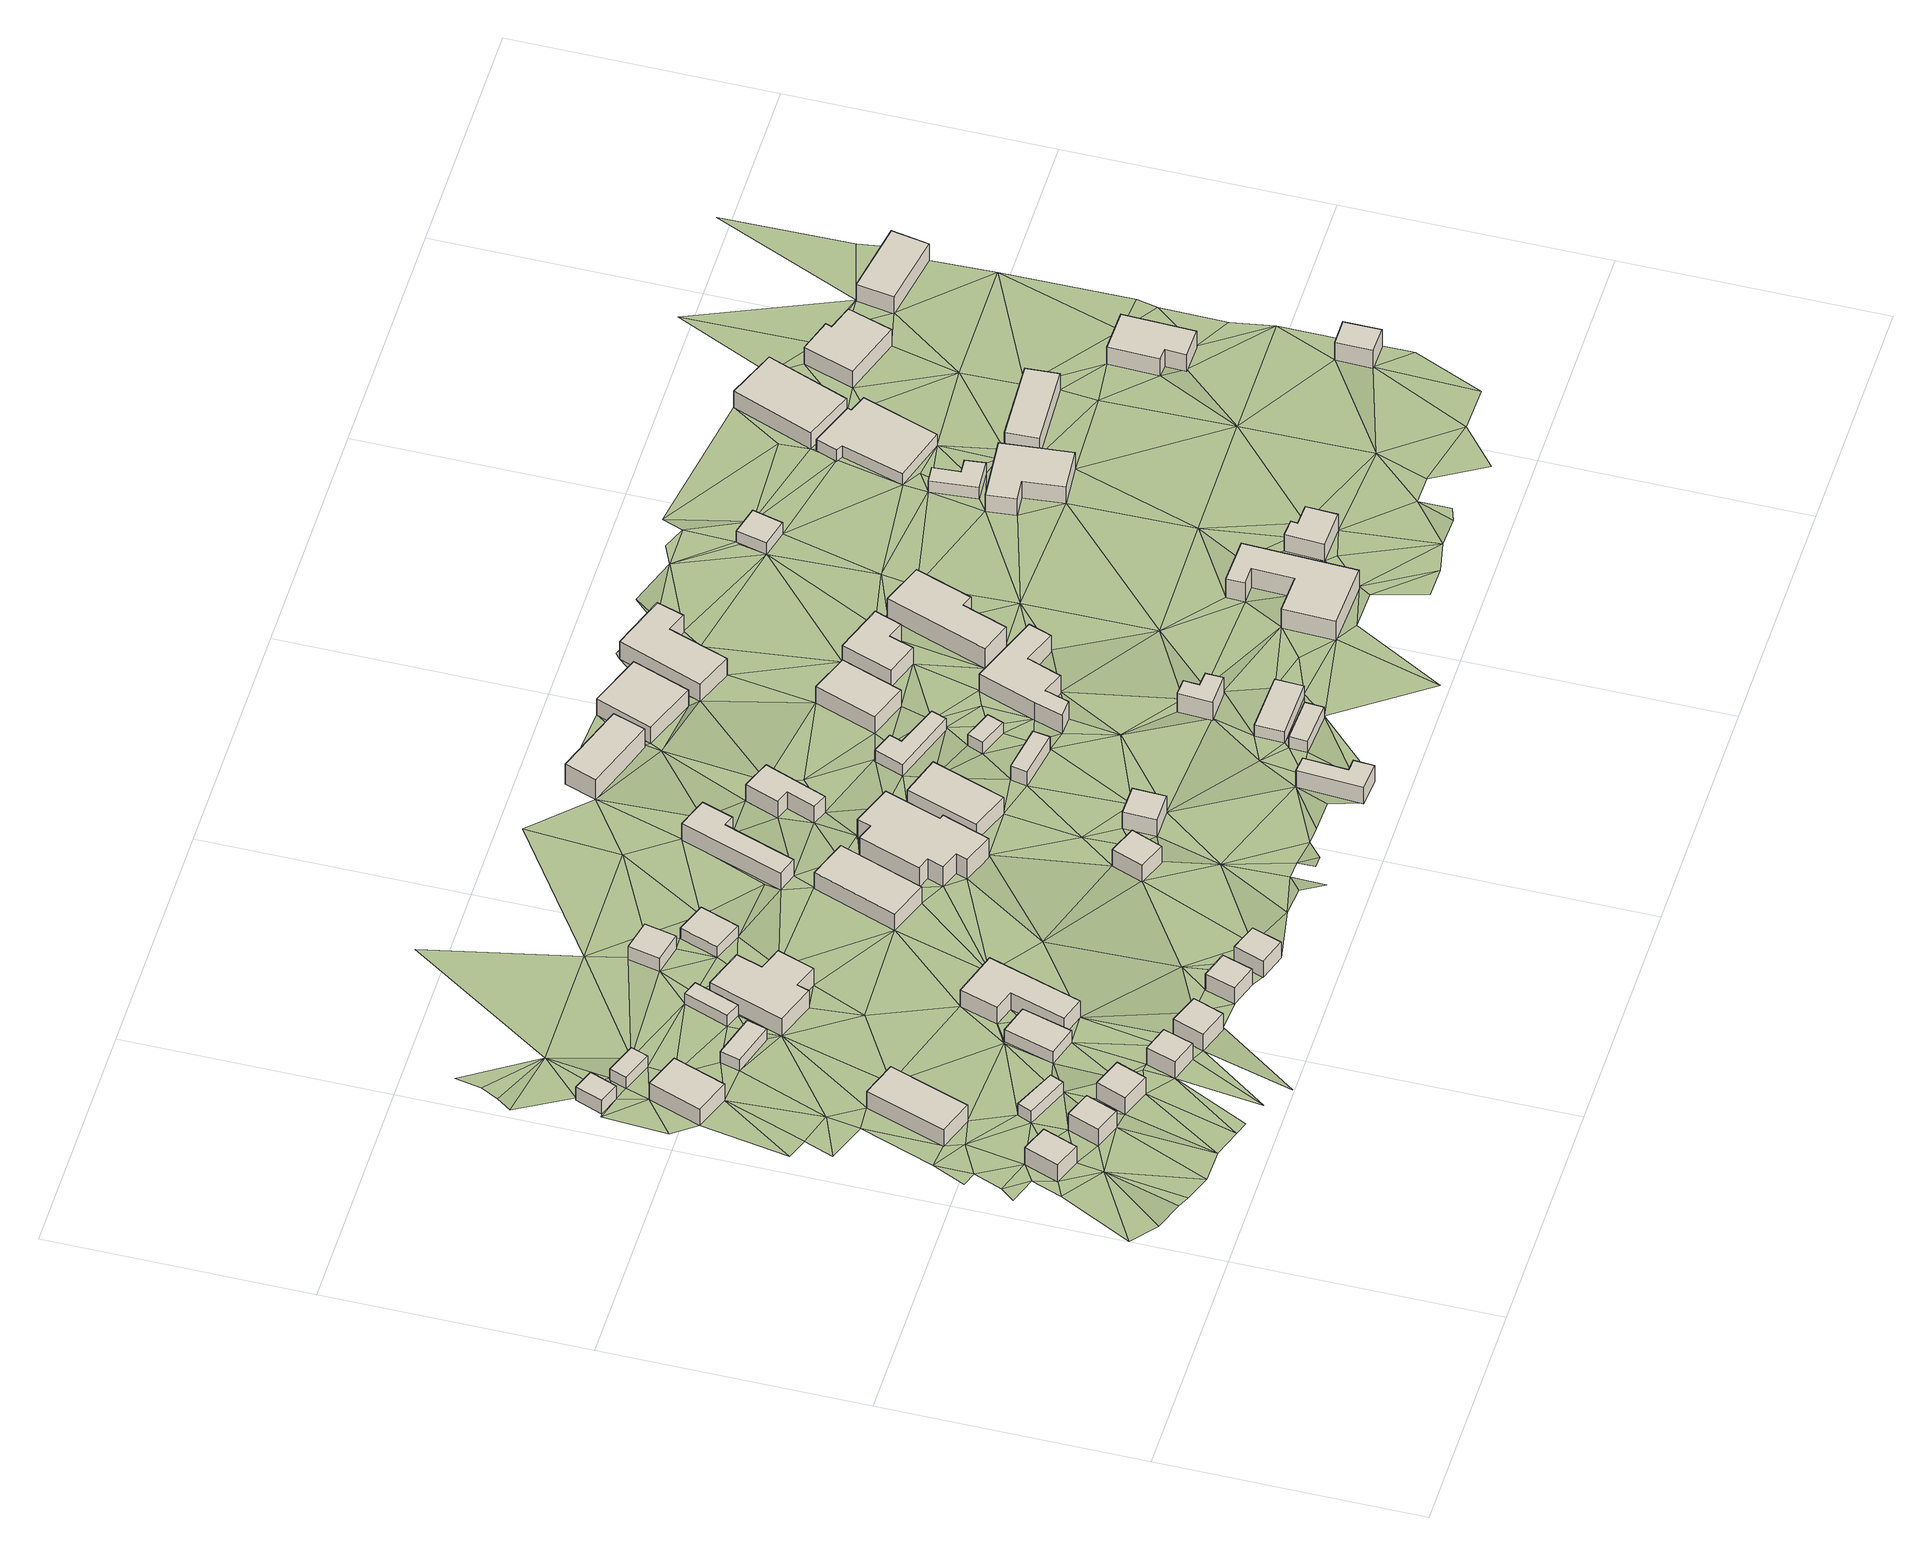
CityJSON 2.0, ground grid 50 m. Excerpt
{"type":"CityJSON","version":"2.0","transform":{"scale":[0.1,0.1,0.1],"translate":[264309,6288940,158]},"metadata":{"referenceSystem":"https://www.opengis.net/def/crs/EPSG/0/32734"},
"CityObjects":{
"building1":{"type":"Building","attributes":{"address":"86 Manna Lane Mamre 7347 Cape Town","building":"house","building:levels":"1","building_height":4.1,"roof_height":163.04,"ground_height":158.94,"plus_code":"4FRWFFP7+V37"},"geometry":[{"type":"Solid","lod":"1","boundaries":[[[[0,1,2,3]],[[1,4,5,2]],[[4,6,7,5]],[[6,0,3,7]],[[3,2,5,7]],[[6,4,1,0]]]]}]},
"building2":{"type":"Building","attributes":{"address":"84 Manna Lane Mamre 7347 Cape Town","building":"house","building:levels":"1","building_height":4.1,"roof_height":163.04,"ground_height":158.94,"plus_code":"4FRWFFP7+V42"},"geometry":[{"type":"Solid","lod":"1","boundaries":[[[[8,9,10,11]],[[9,12,13,10]],[[12,14,15,13]],[[14,8,11,15]],[[11,10,13,15]],[[14,12,9,8]]]]}]},
"building3":{"type":"Building","attributes":{"address":"17 Honey Street Mamre 7347 Cape Town","building":"house","building:levels":"1","building_height":4.1,"roof_height":162.85,"ground_height":158.75,"plus_code":"4FRWFFP7+X35"},"geometry":[{"type":"Solid","lod":"1","boundaries":[[[[16,17,18,19]],[[17,20,21,18]],[[20,22,23,21]],[[22,16,19,23]],[[19,18,21,23]],[[22,20,17,16]]]]}]},
"building4":{"type":"Building","attributes":{"address":"Manna Lane Mamre 7347 Cape Town","building":"cabin","building:levels":"1","building_height":2.8,"roof_height":161.65,"ground_height":158.85,"plus_code":"4FRWFFP7+V4M"},"geometry":[{"type":"Solid","lod":"1","boundaries":[[[[24,25,26,27]],[[25,28,29,26]],[[28,30,31,29]],[[30,24,27,31]],[[27,26,29,31]],[[30,28,25,24]]]]}]},
"building5":{"type":"Building","attributes":{"address":"82 Manna Lane Mamre 7347 Cape Town","building":"house","building:levels":"1","building_height":4.1,"roof_height":163.31,"ground_height":159.21,"plus_code":"4FRWFFP7+R4Q"},"geometry":[{"type":"Solid","lod":"1","boundaries":[[[[32,33,34,35]],[[33,36,37,34]],[[36,38,39,37]],[[38,32,35,39]],[[35,34,37,39]],[[38,36,33,32]]]]}]},
"building6":{"type":"Building","attributes":{"building":"house","building:levels":"1","building_height":4.1,"roof_height":162.96,"ground_height":158.86,"plus_code":"4FRWFFQ7+433"},"geometry":[{"type":"Solid","lod":"1","boundaries":[[[[40,41,42,43]],[[41,44,45,42]],[[44,46,47,45]],[[46,40,43,47]],[[43,42,45,47]],[[46,44,41,40]]]]}]},
"building7":{"type":"Building","attributes":{"building":"cabin","building:levels":"1","building_height":2.8,"roof_height":162.17,"ground_height":159.37,"plus_code":"4FRWFFQ7+525"},"geometry":[{"type":"Solid","lod":"1","boundaries":[[[[48,49,50,51]],[[49,52,53,50]],[[52,54,55,53]],[[54,48,51,55]],[[51,50,53,55]],[[54,52,49,48]]]]}]},
"building8":{"type":"Building","attributes":{"building":"cabin","building:levels":"1","building_height":2.8,"roof_height":161.66,"ground_height":158.86,"plus_code":"4FRWFFQ7+43W"},"geometry":[{"type":"Solid","lod":"1","boundaries":[[[[56,57,58,59]],[[57,60,61,58]],[[60,62,63,61]],[[62,56,59,63]],[[59,58,61,63]],[[62,60,57,56]]]]}]},
"building9":{"type":"Building","attributes":{"address":"80 Manna Lane Mamre 7347 Cape Town","building":"house","building:levels":"1","building_height":4.1,"roof_height":163.31,"ground_height":159.21,"plus_code":"4FRWFFP7+R59"},"geometry":[{"type":"Solid","lod":"1","boundaries":[[[[64,65,66,67]],[[65,68,69,66]],[[68,70,71,69]],[[70,64,67,71]],[[67,66,69,71]],[[70,68,65,64]]]]}]},
"building10":{"type":"Building","attributes":{"address":"18 Honey Street Mamre 7347 Cape Town","building":"cabin","building:levels":"1","building_height":2.8,"roof_height":161.66,"ground_height":158.86,"plus_code":"4FRWFFQ7+34F"},"geometry":[{"type":"Solid","lod":"1","boundaries":[[[[72,73,74,75]],[[73,76,77,74]],[[76,78,79,77]],[[78,72,75,79]],[[75,74,77,79]],[[78,76,73,72]]]]}]},
"building11":{"type":"Building","attributes":{"address":"13 Honey Street Mamre 7347 Cape Town","building":"cabin","building:levels":"1","building_height":2.8,"roof_height":161.65,"ground_height":158.85,"plus_code":"4FRWFFP7+W54"},"geometry":[{"type":"Solid","lod":"1","boundaries":[[[[80,81,82,83]],[[81,84,85,82]],[[84,86,87,85]],[[86,80,83,87]],[[83,82,85,87]],[[86,84,81,80]]]]}]},
"building12":{"type":"Building","attributes":{"address":"78 Manna Lane Mamre 7347 Cape Town","building":"house","building:levels":"1","building_height":4.1,"roof_height":163.31,"ground_height":159.21,"plus_code":"4FRWFFP7+R63"},"geometry":[{"type":"Solid","lod":"1","boundaries":[[[[88,89,90,91]],[[89,92,93,90]],[[92,94,95,93]],[[94,88,91,95]],[[91,90,93,95]],[[94,92,89,88]]]]}]},
"building13":{"type":"Building","attributes":{"building":"cabin","building:levels":"1","building_height":2.8,"roof_height":161.85,"ground_height":159.05,"plus_code":"4FRWFFQ7+452"},"geometry":[{"type":"Solid","lod":"1","boundaries":[[[[96,97,98,99]],[[97,100,101,98]],[[100,102,103,101]],[[102,96,99,103]],[[99,98,101,103]],[[102,100,97,96]]]]}]},
"building14":{"type":"Building","attributes":{"address":"13 Honey Street Mamre 7347 Cape Town","building":"house","building:levels":"1","building_height":4.1,"roof_height":162.95,"ground_height":158.85,"plus_code":"4FRWFFP7+W63"},"geometry":[{"type":"Solid","lod":"1","boundaries":[[[[104,105,106,107]],[[105,108,109,106]],[[108,110,111,109]],[[110,112,113,111]],[[112,114,115,113]],[[114,104,107,115]],[[107,106,109,111,113,115]],[[114,112,110,108,105,104]]]]}]},
"building15":{"type":"Building","attributes":{"address":"14 Honey Street Mamre 7347 Cape Town","building":"house","building:levels":"1","building_height":4.1,"roof_height":163.15,"ground_height":159.05,"plus_code":"4FRWFFQ7+35G"},"geometry":[{"type":"Solid","lod":"1","boundaries":[[[[116,117,118,119]],[[117,120,121,118]],[[120,122,123,121]],[[122,124,125,123]],[[124,126,127,125]],[[126,128,129,127]],[[128,130,131,129]],[[130,116,119,131]],[[119,118,121,123,125,127,129,131]],[[130,128,126,124,122,120,117,116]]]]}]},
"building16":{"type":"Building","attributes":{"address":"76 Manna Lane Mamre 7347 Cape Town","building":"house","building:levels":"1","building_height":4.1,"roof_height":163.85,"ground_height":159.75,"plus_code":"4FRWFFP7+Q7V"},"geometry":[{"type":"Solid","lod":"1","boundaries":[[[[132,133,134,135]],[[133,136,137,134]],[[136,138,139,137]],[[138,132,135,139]],[[135,134,137,139]],[[138,136,133,132]]]]}]},
"building17":{"type":"Building","attributes":{"address":"74 Manna Lane Mamre 7347 Cape Town","building":"house","building:levels":"1","building_height":4.1,"roof_height":163.85,"ground_height":159.75,"plus_code":"4FRWFFP7+Q8J"},"geometry":[{"type":"Solid","lod":"1","boundaries":[[[[140,141,142,143]],[[141,144,145,142]],[[144,146,147,145]],[[146,140,143,147]],[[143,142,145,147]],[[146,144,141,140]]]]}]},
"building18":{"type":"Building","attributes":{"building":"cabin","building:levels":"1","building_height":2.8,"roof_height":162.43,"ground_height":159.63,"plus_code":"4FRWFFQ7+562"},"geometry":[{"type":"Solid","lod":"1","boundaries":[[[[148,149,150,151]],[[149,152,153,150]],[[152,154,155,153]],[[154,148,151,155]],[[151,150,153,155]],[[154,152,149,148]]]]}]},
"building19":{"type":"Building","attributes":{"building":"cabin","building:levels":"1","building_height":2.8,"roof_height":161.85,"ground_height":159.05,"plus_code":"4FRWFFQ7+46G"},"geometry":[{"type":"Solid","lod":"1","boundaries":[[[[156,157,158,159]],[[157,160,161,158]],[[160,162,163,161]],[[162,156,159,163]],[[159,158,161,163]],[[162,160,157,156]]]]}]},
"building20":{"type":"Building","attributes":{"building":"house","building:levels":"1","building_height":4.1,"roof_height":163.53,"ground_height":159.43,"plus_code":"4FRWFFQ7+28J"},"geometry":[{"type":"Solid","lod":"1","boundaries":[[[[164,165,166,167]],[[165,168,169,166]],[[168,170,171,169]],[[170,164,167,171]],[[167,166,169,171]],[[170,168,165,164]]]]}]},
"building21":{"type":"Building","attributes":{"address":"7 Honey Street Mamre 7347 Cape Town","building":"house","building:levels":"1","building_height":4.1,"roof_height":164.17,"ground_height":160.07,"plus_code":"4FRWFFP7+V9G"},"geometry":[{"type":"Solid","lod":"1","boundaries":[[[[172,173,174,175]],[[173,176,177,174]],[[176,178,179,177]],[[178,172,175,179]],[[175,174,177,179]],[[178,176,173,172]]]]}]},
"building22":{"type":"Building","attributes":{"address":"8 Honey Street Mamre 7347 Cape Town","building":"house","building:levels":"1","building_height":4.1,"roof_height":164.28,"ground_height":160.18,"plus_code":"4FRWFFQ7+29C"},"geometry":[{"type":"Solid","lod":"1","boundaries":[[[[180,181,182,183]],[[181,184,185,182]],[[184,186,187,185]],[[186,188,189,187]],[[188,190,191,189]],[[190,192,193,191]],[[192,194,195,193]],[[194,196,197,195]],[[196,198,199,197]],[[198,200,201,199]],[[200,202,203,201]],[[202,180,183,203]],[[183,182,185,187,189,191,193,195,197,199,201,203]],[[202,200,198,196,194,192,190,188,186,184,181,180]]]]}]},
"building23":{"type":"Building","attributes":{"building":"house","building:levels":"1","building_height":4.1,"roof_height":163.75,"ground_height":159.65,"plus_code":"4FRWFFQ7+482"},"geometry":[{"type":"Solid","lod":"1","boundaries":[[[[204,205,206,207]],[[205,208,209,206]],[[208,210,211,209]],[[210,212,213,211]],[[212,214,215,213]],[[214,204,207,215]],[[207,206,209,211,213,215]],[[214,212,210,208,205,204]]]]}]},
"building24":{"type":"Building","attributes":{"address":"5 Honey Street Mamre 7347 Cape Town","building":"house","building:levels":"1","building_height":4.1,"roof_height":164.17,"ground_height":160.07,"plus_code":"4FRWFFP7+VCM"},"geometry":[{"type":"Solid","lod":"1","boundaries":[[[[216,217,218,219]],[[217,220,221,218]],[[220,222,223,221]],[[222,216,219,223]],[[219,218,221,223]],[[222,220,217,216]]]]}]},
"building25":{"type":"Building","attributes":{"address":"Mamre 7347 Cape Town","building":"house","building:levels":"1","building_height":4.1,"roof_height":164.28,"ground_height":160.18,"plus_code":"4FRWFFQ7+295"},"geometry":[{"type":"Solid","lod":"1","boundaries":[[[[224,225,226,227]],[[225,228,229,226]],[[228,230,231,229]],[[230,224,227,231]],[[227,226,229,231]],[[230,228,225,224]]]]}]},
"building26":{"type":"Building","attributes":{"address":"38 Druiwe Lane Mamre 7347 Cape Town","building":"house","building:levels":"1","building_height":4.1,"roof_height":164.69,"ground_height":160.59,"plus_code":"4FRWFFQ7+493"},"geometry":[{"type":"Solid","lod":"1","boundaries":[[[[232,233,234,235]],[[233,236,237,234]],[[236,238,239,237]],[[238,240,241,239]],[[240,242,243,241]],[[242,232,235,243]],[[235,234,237,239,241,243]],[[242,240,238,236,233,232]]]]}]},
"building27":{"type":"Building","attributes":{"address":"66 Manna Lane Mamre 7347 Cape Town","building":"house","building:levels":"1","building_height":4.1,"roof_height":165.09,"ground_height":160.99,"plus_code":"4FRWFFP7+QFP"},"geometry":[{"type":"Solid","lod":"1","boundaries":[[[[244,245,246,247]],[[245,248,249,246]],[[248,250,251,249]],[[250,252,253,251]],[[252,254,255,253]],[[254,244,247,255]],[[247,246,249,251,253,255]],[[254,252,250,248,245,244]]]]}]},
"building28":{"type":"Building","attributes":{"building":"cabin","building:levels":"1","building_height":2.8,"roof_height":163.59,"ground_height":160.79,"plus_code":"4FRWFFP7+XF6"},"geometry":[{"type":"Solid","lod":"1","boundaries":[[[[256,257,258,259]],[[257,260,261,258]],[[260,262,263,261]],[[262,256,259,263]],[[259,258,261,263]],[[262,260,257,256]]]]}]},
"building29":{"type":"Building","attributes":{"address":"Mamre 7347 Cape Town","building":"house","building:levels":"1","building_height":4.1,"roof_height":164.85,"ground_height":160.75,"plus_code":"4FRWFFQ7+69G"},"geometry":[{"type":"Solid","lod":"1","boundaries":[[[[264,265,266,267]],[[265,268,269,266]],[[268,270,271,269]],[[270,264,267,271]],[[267,266,269,271]],[[270,268,265,264]]]]}]},
"building30":{"type":"Building","attributes":{"building":"cabin","building:levels":"1","building_height":2.8,"roof_height":162.98,"ground_height":160.18,"plus_code":"4FRWFFQ7+2CX"},"geometry":[{"type":"Solid","lod":"1","boundaries":[[[[272,273,274,275]],[[273,276,277,274]],[[276,278,279,277]],[[278,280,281,279]],[[280,282,283,281]],[[282,272,275,283]],[[275,274,277,279,281,283]],[[282,280,278,276,273,272]]]]}]},
"building31":{"type":"Building","attributes":{"building":"cabin","building:levels":"1","building_height":2.8,"roof_height":163.59,"ground_height":160.79,"plus_code":"4FRWFFP7+XFV"},"geometry":[{"type":"Solid","lod":"1","boundaries":[[[[284,285,286,287]],[[285,288,289,286]],[[288,290,291,289]],[[290,284,287,291]],[[287,286,289,291]],[[290,288,285,284]]]]}]},
"building32":{"type":"Building","attributes":{"address":"64 Manna Lane Mamre 7347 Cape Town","building":"cabin","building:levels":"1","building_height":2.8,"roof_height":163.79,"ground_height":160.99,"plus_code":"4FRWFFP7+RG5"},"geometry":[{"type":"Solid","lod":"1","boundaries":[[[[292,293,294,295]],[[293,296,297,294]],[[296,298,299,297]],[[298,292,295,299]],[[295,294,297,299]],[[298,296,293,292]]]]}]},
"building33":{"type":"Building","attributes":{"building":"cabin","building:levels":"1","building_height":2.8,"roof_height":163.79,"ground_height":160.99,"plus_code":"4FRWFFP7+RGH"},"geometry":[{"type":"Solid","lod":"1","boundaries":[[[[300,301,302,303]],[[301,304,305,302]],[[304,306,307,305]],[[306,300,303,307]],[[303,302,305,307]],[[306,304,301,300]]]]}]},
"building34":{"type":"Building","attributes":{"address":"Mamre 7347 Cape Town","building":"yes","building:levels":"1","building_height":4.1,"roof_height":165.09,"ground_height":160.99,"plus_code":"4FRWFFP7+VG9"},"geometry":[{"type":"Solid","lod":"1","boundaries":[[[[308,309,310,311]],[[309,312,313,310]],[[312,314,315,313]],[[314,316,317,315]],[[316,318,319,317]],[[318,308,311,319]],[[311,310,313,315,317,319]],[[318,316,314,312,309,308]]]]}]},
"building35":{"type":"Building","attributes":{"address":"Mamre 7347 Cape Town","building":"house","building:levels":"1","building_height":4.1,"roof_height":164.85,"ground_height":160.75,"plus_code":"4FRWFFQ7+6C5"},"geometry":[{"type":"Solid","lod":"1","boundaries":[[[[320,321,322,323]],[[321,324,325,322]],[[324,326,327,325]],[[326,320,323,327]],[[323,322,325,327]],[[326,324,321,320]]]]}]},
"building36":{"type":"Building","attributes":{"address":"42 Druiwe Lane Mamre 7347 Cape Town","building":"house","building:levels":"1","building_height":4.1,"roof_height":165.32,"ground_height":161.22,"plus_code":"4FRWFFQ7+3FG"},"geometry":[{"type":"Solid","lod":"1","boundaries":[[[[328,329,330,331]],[[329,332,333,330]],[[332,334,335,333]],[[334,328,331,335]],[[331,330,333,335]],[[334,332,329,328]]]]}]},
"building37":{"type":"Building","attributes":{"address":"2 Honey Street Mamre 7347 Cape Town","building":"house","building:levels":"1","building_height":4.1,"roof_height":164.89,"ground_height":160.79,"plus_code":"4FRWFFP7+XGG"},"geometry":[{"type":"Solid","lod":"1","boundaries":[[[[336,337,338,339]],[[337,340,341,338]],[[340,342,343,341]],[[342,344,345,343]],[[344,346,347,345]],[[346,348,349,347]],[[348,350,351,349]],[[350,352,353,351]],[[352,336,339,353]],[[339,338,341,343,345,347,349,351,353]],[[352,350,348,346,344,342,340,337,336]]]]}]},
"building38":{"type":"Building","attributes":{"building":"house","building:levels":"1","building_height":4.1,"roof_height":165.66,"ground_height":161.56,"plus_code":"4FRWFFQ7+5FP"},"geometry":[{"type":"Solid","lod":"1","boundaries":[[[[354,355,356,357]],[[355,358,359,356]],[[358,360,361,359]],[[360,362,363,361]],[[362,364,365,363]],[[364,354,357,365]],[[357,356,359,361,363,365]],[[364,362,360,358,355,354]]]]}]},
"building39":{"type":"Building","attributes":{"address":"44 Druiwe Lane Mamre 7347 Cape Town","building":"house","building:levels":"1","building_height":4.1,"roof_height":165.32,"ground_height":161.22,"plus_code":"4FRWFFQ7+3GH"},"geometry":[{"type":"Solid","lod":"1","boundaries":[[[[366,367,368,369]],[[367,370,371,368]],[[370,372,373,371]],[[372,374,375,373]],[[374,376,377,375]],[[376,366,369,377]],[[369,368,371,373,375,377]],[[376,374,372,370,367,366]]]]}]},
"building40":{"type":"Building","attributes":{"address":"46 Blackwood Street Mamre 7347 Cape Town","building":"house","building:levels":"1","building_height":4.1,"roof_height":165.68,"ground_height":161.58,"plus_code":"4FRWFFQ7+3H4"},"geometry":[{"type":"Solid","lod":"1","boundaries":[[[[378,379,380,381]],[[379,382,383,380]],[[382,384,385,383]],[[384,386,387,385]],[[386,388,389,387]],[[388,378,381,389]],[[381,380,383,385,387,389]],[[388,386,384,382,379,378]]]]}]},
"building41":{"type":"Building","attributes":{"address":"11 Blackwood Street Mamre 7347 Cape Town","building":"house","building:levels":"1","building_height":4.1,"roof_height":166.11,"ground_height":162.01,"plus_code":"4FRWFFP7+VM4"},"geometry":[{"type":"Solid","lod":"1","boundaries":[[[[390,391,392,393]],[[391,394,395,392]],[[394,396,397,395]],[[396,398,399,397]],[[398,400,401,399]],[[400,402,403,401]],[[402,404,405,403]],[[404,390,393,405]],[[393,392,395,397,399,401,403,405]],[[404,402,400,398,396,394,391,390]]]]}]},
"building42":{"type":"Building","attributes":{"address":"12 Blackwood Street Mamre 7347 Cape Town","building":"house","building:levels":"1","building_height":4.1,"roof_height":166.11,"ground_height":162.01,"plus_code":"4FRWFFP7+RPP"},"geometry":[{"type":"Solid","lod":"1","boundaries":[[[[406,407,408,409]],[[407,410,411,408]],[[410,412,413,411]],[[412,414,415,413]],[[414,416,417,415]],[[416,406,409,417]],[[409,408,411,413,415,417]],[[416,414,412,410,407,406]]]]}]},
"building43":{"type":"Building","attributes":{"building":"cabin","building:levels":"1","building_height":2.8,"roof_height":164.77,"ground_height":161.97,"plus_code":"4FRWFFQ7+5JG"},"geometry":[{"type":"Solid","lod":"1","boundaries":[[[[418,419,420,421]],[[419,422,423,420]],[[422,424,425,423]],[[424,418,421,425]],[[421,420,423,425]],[[424,422,419,418]]]]}]},
"building44":{"type":"Building","attributes":{"address":"Mamre 7347 Cape Town","building":"house","building:levels":"1","building_height":4.1,"roof_height":165.76,"ground_height":161.66,"plus_code":"4FRWFFQ7+2P9"},"geometry":[{"type":"Solid","lod":"1","boundaries":[[[[426,427,428,429]],[[427,430,431,428]],[[430,432,433,431]],[[432,434,435,433]],[[434,436,437,435]],[[436,426,429,437]],[[429,428,431,433,435,437]],[[436,434,432,430,427,426]]]]}]},
"building45":{"type":"Building","attributes":{"address":"Mamre 7347 Cape Town","building":"cabin","building:levels":"1","building_height":2.8,"roof_height":164.52,"ground_height":161.72,"plus_code":"4FRWFFQ7+3PF"},"geometry":[{"type":"Solid","lod":"1","boundaries":[[[[438,439,440,441]],[[439,442,443,440]],[[442,444,445,443]],[[444,446,447,445]],[[446,448,449,447]],[[448,438,441,449]],[[441,440,443,445,447,449]],[[448,446,444,442,439,438]]]]}]},
"building46":{"type":"Building","attributes":{"building":"cabin","building:levels":"1","building_height":2.8,"roof_height":164.52,"ground_height":161.72,"plus_code":"4FRWFFQ7+4P9"},"geometry":[{"type":"Solid","lod":"1","boundaries":[[[[450,451,452,453]],[[451,454,455,452]],[[454,456,457,455]],[[456,458,459,457]],[[458,460,461,459]],[[460,462,463,461]],[[462,464,465,463]],[[464,450,453,465]],[[453,452,455,457,459,461,463,465]],[[464,462,460,458,456,454,451,450]]]]}]},
"building47":{"type":"Building","attributes":{"address":"Mamre 7347 Cape Town","building":"house","building:levels":"1","building_height":4.1,"roof_height":165.86,"ground_height":161.76,"plus_code":"4FRWFFQ7+2QQ"},"geometry":[{"type":"Solid","lod":"1","boundaries":[[[[466,467,468,469]],[[467,470,471,468]],[[470,472,473,471]],[[472,466,469,473]],[[469,468,471,473]],[[472,470,467,466]]]]}]},
"building48":{"type":"Building","attributes":{"address":"Mamre 7347 Cape Town","building":"house","building:levels":"1","building_height":4.1,"roof_height":166.13,"ground_height":162.03,"plus_code":"4FRWFFQ7+5QM"},"geometry":[{"type":"Solid","lod":"1","boundaries":[[[[474,475,476,477]],[[475,478,479,476]],[[478,480,481,479]],[[480,474,477,481]],[[477,476,479,481]],[[480,478,475,474]]]]}]},
"building49":{"type":"Building","attributes":{"address":"15 Blackwood Street Mamre 7347 Cape Town","building":"house","building:levels":"1","building_height":4.1,"roof_height":166.66,"ground_height":162.56,"plus_code":"4FRWFFP7+VW3"},"geometry":[{"type":"Solid","lod":"1","boundaries":[[[[482,483,484,485]],[[483,486,487,484]],[[486,488,489,487]],[[488,482,485,489]],[[485,484,487,489]],[[488,486,483,482]]]]}]},
"building50":{"type":"Building","attributes":{"address":"Mamre 7347 Cape Town","building":"house","building:levels":"1","building_height":4.1,"roof_height":165.98,"ground_height":161.88,"plus_code":"4FRWFFP7+XVP"},"geometry":[{"type":"Solid","lod":"1","boundaries":[[[[490,491,492,493]],[[491,494,495,492]],[[494,496,497,495]],[[496,498,499,497]],[[498,500,501,499]],[[500,490,493,501]],[[493,492,495,497,499,501]],[[500,498,496,494,491,490]]]]}]},
"building51":{"type":"Building","attributes":{"address":"Mamre 7347 Cape Town","building":"house","building:levels":"1","building_height":4.1,"roof_height":166.09,"ground_height":161.99,"plus_code":"4FRWFFQ7+5R4"},"geometry":[{"type":"Solid","lod":"1","boundaries":[[[[502,503,504,505]],[[503,506,507,504]],[[506,508,509,507]],[[508,510,511,509]],[[510,512,513,511]],[[512,502,505,513]],[[505,504,507,509,511,513]],[[512,510,508,506,503,502]]]]}]},
"building52":{"type":"Building","attributes":{"address":"Mamre 7347 Cape Town","building":"house","building:levels":"1","building_height":4.1,"roof_height":165.87,"ground_height":161.77,"plus_code":"4FRWFFQ7+4WV"},"geometry":[{"type":"Solid","lod":"1","boundaries":[[[[514,515,516,517]],[[515,518,519,516]],[[518,520,521,519]],[[520,514,517,521]],[[517,516,519,521]],[[520,518,515,514]]]]}]},
"terrain1":{"type":"TINRelief","geometry":[{"type":"CompositeSurface","lod":"1","boundaries":[[[522,523,524]],[[523,522,525]],[[522,524,526]],[[522,526,527]],[[528,529,530]],[[531,530,525]],[[527,532,522]],[[522,531,525]],[[1,528,530]],[[530,531,1]],[[528,1,533]],[[534,535,533]],[[522,536,531]],[[532,14,522]],[[536,522,12]],[[537,533,1]],[[533,537,534]],[[532,538,14]],[[539,534,537]],[[14,12,522]],[[536,12,9]],[[536,9,540]],[[541,534,539]],[[24,1,540]],[[537,1,24]],[[537,542,539]],[[538,33,14]],[[543,544,545]],[[24,540,9]],[[538,546,36]],[[545,541,543]],[[547,544,44]],[[24,30,537]],[[542,537,30]],[[539,16,541]],[[33,538,36]],[[44,41,547]],[[33,548,14]],[[68,546,549]],[[550,24,9]],[[544,543,44]],[[40,551,41]],[[543,541,16]],[[548,550,9]],[[552,551,40]],[[32,548,33]],[[36,546,68]],[[49,552,52]],[[548,32,550]],[[552,40,52]],[[542,30,553]],[[44,543,73]],[[38,550,32]],[[52,40,57]],[[68,554,70]],[[555,36,68]],[[38,36,555]],[[117,543,16]],[[52,57,556]],[[557,558,559]],[[560,557,559]],[[52,556,561]],[[553,30,28]],[[28,550,81]],[[22,542,553]],[[550,38,81]],[[40,60,57]],[[70,554,89]],[[560,559,562]],[[559,558,561]],[[40,46,60]],[[72,46,44]],[[555,68,65]],[[555,65,38]],[[44,73,72]],[[22,117,16]],[[543,117,73]],[[562,559,563]],[[561,556,559]],[[28,81,553]],[[38,65,84]],[[84,81,38]],[[564,565,89]],[[62,559,556]],[[64,84,65]],[[88,70,89]],[[64,70,88]],[[46,72,97]],[[553,81,80]],[[117,566,73]],[[60,46,96]],[[553,104,22]],[[22,567,117]],[[96,62,60]],[[64,112,84]],[[568,97,72]],[[105,553,80]],[[64,88,112]],[[104,567,22]],[[86,84,110]],[[566,117,568]],[[110,84,112]],[[96,46,97]],[[80,86,105]],[[112,88,569]],[[100,568,117]],[[105,104,553]],[[110,108,86]],[[569,565,136]],[[97,568,100]],[[62,570,559]],[[86,108,105]],[[567,120,117]],[[100,117,571]],[[136,133,569]],[[96,149,62]],[[569,572,112]],[[567,124,120]],[[100,571,102]],[[572,569,133]],[[122,120,124]],[[573,62,149]],[[573,570,62]],[[96,102,149]],[[102,571,574]],[[570,575,559]],[[104,168,567]],[[572,133,132]],[[140,576,577]],[[576,140,132]],[[578,112,579]],[[572,579,112]],[[124,567,168]],[[572,132,140]],[[574,580,581]],[[102,574,162]],[[149,102,162]],[[578,168,104]],[[140,146,572]],[[124,168,581]],[[149,162,152]],[[581,156,574]],[[156,162,574]],[[570,573,582]],[[583,146,584]],[[162,160,152]],[[572,146,585]],[[582,152,160]],[[168,578,170]],[[572,585,579]],[[196,578,579]],[[581,205,156]],[[581,168,586]],[[160,587,582]],[[170,578,192]],[[583,588,146]],[[192,578,196]],[[581,586,205]],[[582,589,570]],[[590,587,156]],[[585,146,588]],[[591,583,592]],[[205,590,156]],[[579,585,173]],[[587,589,582]],[[592,593,591]],[[579,594,196]],[[583,591,588]],[[170,192,188]],[[579,173,594]],[[192,190,188]],[[595,170,188]],[[205,586,208]],[[192,196,194]],[[590,596,587]],[[597,588,591]],[[570,589,598]],[[588,599,585]],[[586,595,208]],[[597,600,601]],[[205,596,590]],[[188,186,595]],[[596,589,587]],[[597,602,588]],[[597,601,602]],[[217,599,588]],[[173,603,594]],[[603,173,172]],[[172,599,217]],[[595,238,208]],[[186,604,595]],[[212,210,208]],[[186,605,604]],[[606,594,225]],[[217,588,220]],[[603,172,216]],[[216,172,217]],[[208,233,212]],[[238,595,604]],[[602,254,588]],[[238,233,208]],[[594,228,225]],[[594,603,228]],[[254,602,607]],[[254,220,588]],[[224,606,225]],[[216,222,603]],[[589,596,270]],[[224,608,606]],[[240,238,604]],[[589,270,598]],[[240,604,609]],[[236,233,238]],[[609,608,224]],[[610,254,607]],[[233,232,212]],[[212,232,611]],[[228,603,262]],[[611,270,596]],[[603,222,262]],[[610,612,254]],[[272,609,224]],[[228,262,613]],[[609,614,240]],[[254,615,220]],[[230,228,613]],[[240,616,242]],[[617,618,252]],[[619,611,232]],[[222,220,620]],[[272,224,230]],[[270,611,619]],[[240,614,616]],[[254,252,615]],[[222,621,262]],[[614,609,272]],[[292,252,618]],[[619,232,242]],[[613,284,230]],[[220,615,622]],[[298,615,252]],[[623,618,624]],[[292,298,252]],[[222,620,621]],[[619,625,270]],[[284,613,626]],[[230,284,290]],[[230,627,272]],[[622,620,220]],[[616,614,332]],[[615,298,304]],[[292,618,623]],[[616,329,242]],[[301,615,304]],[[290,627,230]],[[614,628,332]],[[284,626,285]],[[615,301,622]],[[626,621,340]],[[619,326,625]],[[619,242,629]],[[298,630,304]],[[340,621,620]],[[329,616,332]],[[278,631,628]],[[632,633,324]],[[633,625,326]],[[290,288,627]],[[634,285,626]],[[634,626,340]],[[620,342,340]],[[326,619,320]],[[628,334,332]],[[329,629,242]],[[634,288,285]],[[620,622,309]],[[633,326,324]],[[635,304,630]],[[631,334,628]],[[301,636,622]],[[288,637,627]],[[627,637,631]],[[634,637,288]],[[309,308,620]],[[638,342,620]],[[619,629,320]],[[623,635,630]],[[636,301,639]],[[620,308,638]],[[640,342,638]],[[637,634,641]],[[631,637,641]],[[318,642,308]],[[370,334,631]],[[643,629,329]],[[644,635,623]],[[641,370,631]],[[320,629,645]],[[328,334,367]],[[646,644,623]],[[635,647,639]],[[334,370,367]],[[329,328,366]],[[366,643,329]],[[648,308,642]],[[308,648,638]],[[629,362,645]],[[636,639,649]],[[636,649,642]],[[367,366,328]],[[370,641,379]],[[638,650,651]],[[647,635,644]],[[641,652,379]],[[639,647,649]],[[648,650,638]],[[643,366,653]],[[646,654,644]],[[370,379,374]],[[655,643,653]],[[374,372,370]],[[656,379,652]],[[644,649,647]],[[391,648,642]],[[642,649,391]],[[374,379,657]],[[362,658,659]],[[660,655,653]],[[661,652,650]],[[650,648,661]],[[656,652,661]],[[662,663,656]],[[374,657,664]],[[658,665,659]],[[644,654,666]],[[656,661,662]],[[424,653,366]],[[648,391,390]],[[649,667,391]],[[424,366,664]],[[654,668,666]],[[660,653,424]],[[665,658,669]],[[670,664,657]],[[660,671,658]],[[672,662,661]],[[673,391,667]],[[674,675,668]],[[666,668,675]],[[657,672,670]],[[658,671,669]],[[390,676,648]],[[664,670,424]],[[671,660,424]],[[436,661,648]],[[666,675,677]],[[666,407,678]],[[679,407,666]],[[677,679,666]],[[661,430,672]],[[390,678,676]],[[678,407,406]],[[676,436,648]],[[407,679,410]],[[678,406,416]],[[424,670,418]],[[424,680,671]],[[679,677,410]],[[672,446,670]],[[422,671,680]],[[676,678,416]],[[680,424,422]],[[681,682,671]],[[432,430,661]],[[681,671,422]],[[661,436,432]],[[414,412,416]],[[416,412,676]],[[677,683,410]],[[683,677,684]],[[418,670,450]],[[430,446,672]],[[422,419,681]],[[419,685,681]],[[684,686,683]],[[446,450,670]],[[410,687,412]],[[436,434,432]],[[418,688,419]],[[687,410,683]],[[436,676,426]],[[446,430,448]],[[676,412,689]],[[430,438,448]],[[685,419,690]],[[688,418,450]],[[683,691,687]],[[450,446,692]],[[427,438,430]],[[692,446,444]],[[676,689,426]],[[444,442,439]],[[419,688,478]],[[687,689,412]],[[690,419,478]],[[691,693,694]],[[439,438,427]],[[450,692,451]],[[688,450,695]],[[692,444,451]],[[451,444,439]],[[691,694,687]],[[427,426,470]],[[427,451,439]],[[467,427,470]],[[475,685,690]],[[696,478,688]],[[451,427,467]],[[470,426,697]],[[696,698,478]],[[426,689,697]],[[690,478,475]],[[478,698,480]],[[694,699,687]],[[467,700,451]],[[687,483,689]],[[697,701,470]],[[702,480,698]],[[702,703,480]],[[703,451,700]],[[694,704,699]],[[689,496,697]],[[703,512,480]],[[466,700,467]],[[483,687,699]],[[705,496,689]],[[700,512,703]],[[480,512,510]],[[701,697,494]],[[496,494,697]],[[510,474,480]],[[466,701,494]],[[699,704,706]],[[689,707,705]],[[483,707,689]],[[496,705,498]],[[700,502,512]],[[699,706,708]],[[466,494,709]],[[474,510,710]],[[711,705,707]],[[483,482,707]],[[510,508,710]],[[502,700,712]],[[713,700,466]],[[714,474,710]],[[707,715,711]],[[503,508,506]],[[716,709,711]],[[466,709,713]],[[716,711,715]],[[712,503,502]],[[710,508,717]],[[508,503,717]],[[700,713,712]],[[710,717,714]],[[709,716,718]],[[712,717,503]],[[709,718,713]],[[520,712,713]],[[717,719,720]],[[717,720,721]]]}]}
},
"vertices":[
[183,383,8],[131,403,8],[131,403,50],[183,383,50],[106,336,8],[106,336,50],[158,317,8],[158,317,50],
[281,333,9],[230,352,9],[230,352,50],[281,333,50],[207,292,9],[207,292,50],[258,273,9],[258,273,50],
[190,703,7],[136,550,7],[136,550,48],[190,703,48],[205,526,7],[205,526,48],[259,679,7],[259,679,48],
[230,419,8],[313,384,8],[313,384,37],[230,419,37],[324,410,8],[324,410,37],[242,446,8],[242,446,37],
[312,324,12],[290,266,12],[290,266,53],[312,324,53],[347,245,12],[347,245,53],[369,303,12],[369,303,53],
[107,1071,9],[69,970,9],[69,970,50],[107,1071,50],[139,944,9],[139,944,50],[176,1045,9],[176,1045,50],
[71,1193,9],[51,1141,9],[51,1141,42],[71,1193,42],[92,1126,9],[92,1126,42],[112,1178,9],[112,1178,42],
[133,1149,9],[121,1116,9],[121,1116,37],[133,1149,37],[181,1094,9],[181,1094,37],[193,1127,9],[193,1127,37],
[467,246,12],[416,263,12],[416,263,53],[467,246,53],[396,206,12],[396,206,53],[448,189,12],[448,189,53],
[225,976,9],[214,938,9],[214,938,37],[225,976,37],[299,913,9],[299,913,37],[310,951,9],[310,951,37],
[407,516,8],[378,420,8],[378,420,37],[407,516,37],[436,403,8],[436,403,37],[464,499,8],[464,499,37],
[495,237,12],[473,177,12],[473,177,53],[495,237,53],[531,157,12],[531,157,53],[553,216,12],[553,216,53],
[342,1073,11],[310,987,11],[310,987,38],[342,1073,38],[340,976,11],[340,976,38],[372,1062,11],[372,1062,38],
[467,612,8],[444,539,8],[444,539,49],[467,612,49],[484,526,8],[484,526,49],[450,420,8],[450,420,49],[498,405,8],[498,405,49],[556,584,8],[556,584,49],
[366,1034,9],[315,891,9],[315,891,52],[366,1034,52],[393,863,9],[393,863,52],[401,887,9],[401,887,52],[447,870,9],[447,870,52],[472,941,9],[472,941,52],[426,957,9],[426,957,52],[443,1007,9],[443,1007,52],
[662,194,18],[610,211,18],[610,211,58],[662,194,58],[591,153,18],[591,153,58],[643,136,18],[643,136,58],
[687,181,18],[666,123,18],[666,123,58],[687,181,58],[719,105,18],[719,105,58],[739,162,18],[739,162,58],
[419,1196,11],[406,1135,11],[406,1135,44],[419,1196,44],[466,1122,11],[466,1122,44],[479,1183,11],[479,1183,44],
[523,1027,11],[550,1101,11],[550,1101,38],[523,1027,38],[492,1122,11],[492,1122,38],[465,1048,11],[465,1048,38],
[742,903,14],[667,930,14],[667,930,55],[742,903,55],[607,769,14],[607,769,55],[683,741,14],[683,741,55],
[906,425,21],[851,446,21],[851,446,62],[906,425,62],[828,385,21],[828,385,62],[882,365,21],[882,365,62],
[881,861,14],[802,890,14],[802,890,63],[881,861,63],[793,864,14],[793,864,63],[761,875,14],[761,875,63],[718,756,14],[718,756,63],[743,747,14],[743,747,63],[732,716,14],[732,716,63],[768,703,14],[768,703,63],[760,681,14],[760,681,63],[819,659,14],[819,659,63],[852,750,14],[852,750,63],[843,753,14],[843,753,63],
[716,1182,17],[646,985,17],[646,985,58],[716,1182,58],[684,972,17],[684,972,58],[733,1109,17],[733,1109,58],[754,1101,17],[754,1101,58],[775,1161,17],[775,1161,58],
[943,453,21],[941,390,21],[941,390,62],[943,453,62],[1001,389,21],[1001,389,62],[1003,452,21],[1003,452,62],
[893,826,22],[846,689,22],[846,689,63],[893,826,63],[921,660,22],[921,660,63],[971,801,22],[971,801,63],
[828,1098,26],[803,1034,26],[803,1034,67],[828,1098,67],[829,1024,26],[829,1024,67],[808,969,26],[808,969,67],[837,958,26],[837,958,67],[883,1077,26],[883,1077,67],
[1103,64,30],[1160,60,30],[1160,60,71],[1103,64,71],[1162,99,30],[1162,99,71],[1138,100,30],[1138,100,71],[1144,185,30],[1144,185,71],[1112,188,30],[1112,188,71],
[1090,624,21],[1095,656,21],[1095,656,56],[1090,624,56],[1004,671,21],[1004,671,56],[998,639,21],[998,639,56],
[909,1302,19],[930,1364,19],[930,1364,68],[909,1302,68],[790,1412,19],[790,1412,68],[768,1351,19],[768,1351,68],
[962,853,22],[1089,810,22],[1089,810,50],[962,853,50],[1100,839,22],[1100,839,50],[1016,870,22],[1016,870,50],[1025,894,22],[1025,894,50],[983,909,22],[983,909,50],
[1045,732,28],[1101,711,28],[1101,711,56],[1045,732,56],[1112,742,28],[1112,742,56],[1057,763,28],[1057,763,56],
[1197,190,30],[1284,185,30],[1284,185,58],[1197,190,58],[1286,221,30],[1286,221,58],[1199,225,30],[1199,225,58],
[1326,286,30],[1210,290,30],[1210,290,58],[1326,286,58],[1208,235,30],[1208,235,58],[1324,232,30],[1324,232,58],
[1268,434,25],[1235,436,25],[1235,436,71],[1268,434,71],[1231,371,25],[1231,371,71],[1294,368,25],[1294,368,71],[1295,402,25],[1295,402,71],[1266,404,25],[1266,404,71],
[1019,1254,28],[1060,1364,28],[1060,1364,68],[1019,1254,68],[956,1402,28],[956,1402,68],[915,1293,28],[915,1293,68],
[1156,1015,32],[1081,1043,32],[1081,1043,73],[1156,1015,73],[1038,925,32],[1038,925,73],[1113,898,32],[1113,898,73],
[1190,779,25],[1150,669,25],[1150,669,69],[1190,779,69],[1132,614,25],[1132,614,69],[1168,612,25],[1168,612,69],[1183,658,25],[1183,658,69],[1224,642,25],[1224,642,69],[1249,708,25],[1249,708,69],[1313,684,25],[1313,684,69],[1329,728,25],[1329,728,69],
[1102,1208,34],[1143,1322,34],[1143,1322,77],[1102,1208,77],[1182,1308,34],[1182,1308,77],[1199,1360,34],[1199,1360,77],[1091,1398,34],[1091,1398,77],[1029,1236,34],[1029,1236,77],
[1189,1025,32],[1154,927,32],[1154,927,73],[1189,1025,73],[1217,905,32],[1217,905,73],[1233,952,32],[1233,952,73],[1265,940,32],[1265,940,73],[1284,992,32],[1284,992,73],
[1315,979,28],[1244,783,28],[1244,783,77],[1315,979,77],[1304,762,28],[1304,762,77],[1335,848,28],[1335,848,77],[1357,840,28],[1357,840,77],[1396,949,28],[1396,949,77],
[1514,426,34],[1513,391,34],[1513,391,81],[1514,426,81],[1550,390,34],[1550,390,81],[1547,311,34],[1547,311,81],[1470,314,34],[1470,314,81],[1466,214,34],[1466,214,81],[1596,209,34],[1596,209,81],[1604,423,34],[1604,423,81],
[1644,357,40],[1640,283,40],[1640,283,81],[1644,357,81],[1716,280,40],[1716,280,81],[1719,340,40],[1719,340,81],[1677,342,40],[1677,342,81],[1678,355,40],[1678,355,81],
[1451,1205,40],[1466,1263,40],[1466,1263,68],[1451,1205,68],[1410,1277,40],[1410,1277,68],[1396,1218,40],[1396,1218,68],
[1740,759,37],[1727,894,37],[1727,894,78],[1740,759,78],[1600,882,37],[1600,882,78],[1605,826,37],[1605,826,78],[1648,830,37],[1648,830,78],[1656,752,37],[1656,752,78],
[1687,905,37],[1683,943,37],[1683,943,65],[1687,905,65],[1655,941,37],[1655,941,65],[1651,993,37],[1651,993,65],[1618,990,37],[1618,990,65],[1626,900,37],[1626,900,65],
[1622,1037,37],[1730,1005,37],[1730,1005,65],[1622,1037,65],[1781,1151,37],[1781,1151,65],[1747,1164,37],[1747,1164,65],[1750,1171,37],[1750,1171,65],[1662,1203,37],[1662,1203,65],[1647,1162,37],[1647,1162,65],[1659,1156,37],[1659,1156,65],
[1911,898,37],[1752,890,37],[1752,890,79],[1911,898,79],[1755,827,37],[1755,827,79],[1915,835,37],[1915,835,79],
[1817,1331,40],[1721,1368,40],[1721,1368,81],[1817,1331,81],[1660,1213,40],[1660,1213,81],[1756,1175,40],[1756,1175,81],
[2159,395,43],[2107,395,43],[2107,395,87],[2159,395,87],[2106,325,43],[2106,325,87],[2159,324,43],[2159,324,87],
[2076,634,38],[2080,772,38],[2080,772,80],[2076,634,80],[1997,774,38],[1997,774,80],[1994,677,38],[1994,677,80],[2018,676,38],[2018,676,80],[2016,636,38],[2016,636,80],
[1937,1144,40],[1965,1230,40],[1965,1230,81],[1937,1144,81],[1916,1246,40],[1916,1246,81],[1920,1258,40],[1920,1258,81],[1855,1279,40],[1855,1279,81],[1822,1182,40],[1822,1182,81],
[2168,1209,37],[2027,1233,37],[2027,1233,79],[2168,1209,79],[2015,1161,37],[2015,1161,79],[2155,1137,37],[2155,1137,79],
[150,265,9],[1,179,8],[49,139,9],[73,321,9],[102,118,12],[126,107,12],[64,425,8],[42,399,8],[95,380,9],[106,336,9],[177,88,12],[85,481,8],[86,555,8],[57,491,8],[158,317,9],[150,515,8],[242,87,12],[136,550,8],[183,383,9],[139,700,7],[205,526,8],[150,765,7],[83,785,7],[61,728,7],[297,68,13],[41,800,7],[281,333,12],[323,59,13],[313,384,12],[36,1015,9],[43,1140,9],[401,515,9],[374,41,13],[401,265,12],[133,1149,14],[15,1295,12],[71,1193,14],[150,1270,14],[32,1323,14],[112,1178,14],[51,1357,14],[54,1405,21],[423,2,13],[531,157,18],[299,913,11],[401,765,9],[310,951,11],[553,216,18],[401,1270,16],[366,1034,11],[652,265,18],[419,1196,16],[443,1007,11],[335,1555,20],[643,136,19],[666,123,19],[556,584,12],[652,515,12],[426,957,11],[472,941,11],[479,1183,16],[820,122,26],[719,105,19],[828,385,24],[667,930,17],[550,1101,17],[903,265,24],[652,1270,19],[652,1015,16],[906,141,24],[877,118,26],[902,74,26],[819,659,22],[742,903,17],[716,1182,19],[941,139,24],[664,1453,21],[882,365,24],[940,105,26],[963,104,26],[993,130,26],[903,515,21],[802,890,22],[793,864,22],[852,750,22],[1027,128,26],[843,753,22],[881,861,22],[1084,124,33],[775,1161,19],[1103,64,33],[1004,671,22],[983,909,26],[1155,265,30],[903,1015,26],[1138,100,33],[1162,99,33],[903,1270,28],[1155,515,25],[1090,624,25],[1231,371,30],[1284,185,36],[1160,60,33],[909,1302,28],[1095,656,28],[1089,810,28],[1025,894,26],[1029,1236,36],[1286,221,36],[1100,839,28],[790,1412,28],[930,1364,28],[1150,669,28],[1324,232,36],[1294,368,36],[1155,765,28],[1224,642,28],[1326,286,36],[1183,658,28],[1190,779,28],[1295,402,34],[1102,1208,36],[1466,214,36],[1060,1364,36],[1406,10,39],[1406,265,36],[1406,515,34],[1470,314,36],[1313,684,33],[1249,708,28],[1329,728,33],[1155,1270,36],[1509,189,36],[1143,1322,36],[1304,762,33],[1315,979,36],[1199,1360,36],[1102,1407,34],[1182,1308,36],[1406,765,33],[1357,840,33],[1335,848,33],[1284,992,36],[1197,1369,36],[1596,209,40],[1547,311,40],[1582,186,40],[1236,1408,34],[1406,1015,36],[1328,1374,40],[1396,949,36],[1550,390,39],[1607,84,44],[1667,83,44],[1657,515,39],[1730,96,44],[1604,423,39],[1657,265,40],[1406,1270,40],[1413,1374,40],[1369,1392,40],[1816,166,45],[1787,93,47],[1430,1415,38],[1814,102,47],[1908,265,45],[1647,1162,40],[1908,515,43],[1657,1270,40],[1872,164,45],[1657,1015,37],[1929,64,47],[2009,131,47],[1659,1156,40],[1662,1203,40],[1908,765,38],[1750,1171,40],[2106,325,46],[1908,1015,37],[1915,835,38],[1747,1164,40],[1781,1151,40],[2097,129,48],[2016,636,43],[2159,265,46],[2159,515,43],[2159,324,46],[2080,772,39],[1908,1270,40],[2076,634,43],[2015,1161,40],[2159,1015,37],[1908,1520,37],[2145,596,43],[2150,725,39],[2027,1233,40],[2159,765,39],[2168,1209,38],[2159,1270,38],[2159,1520,34]
]}
